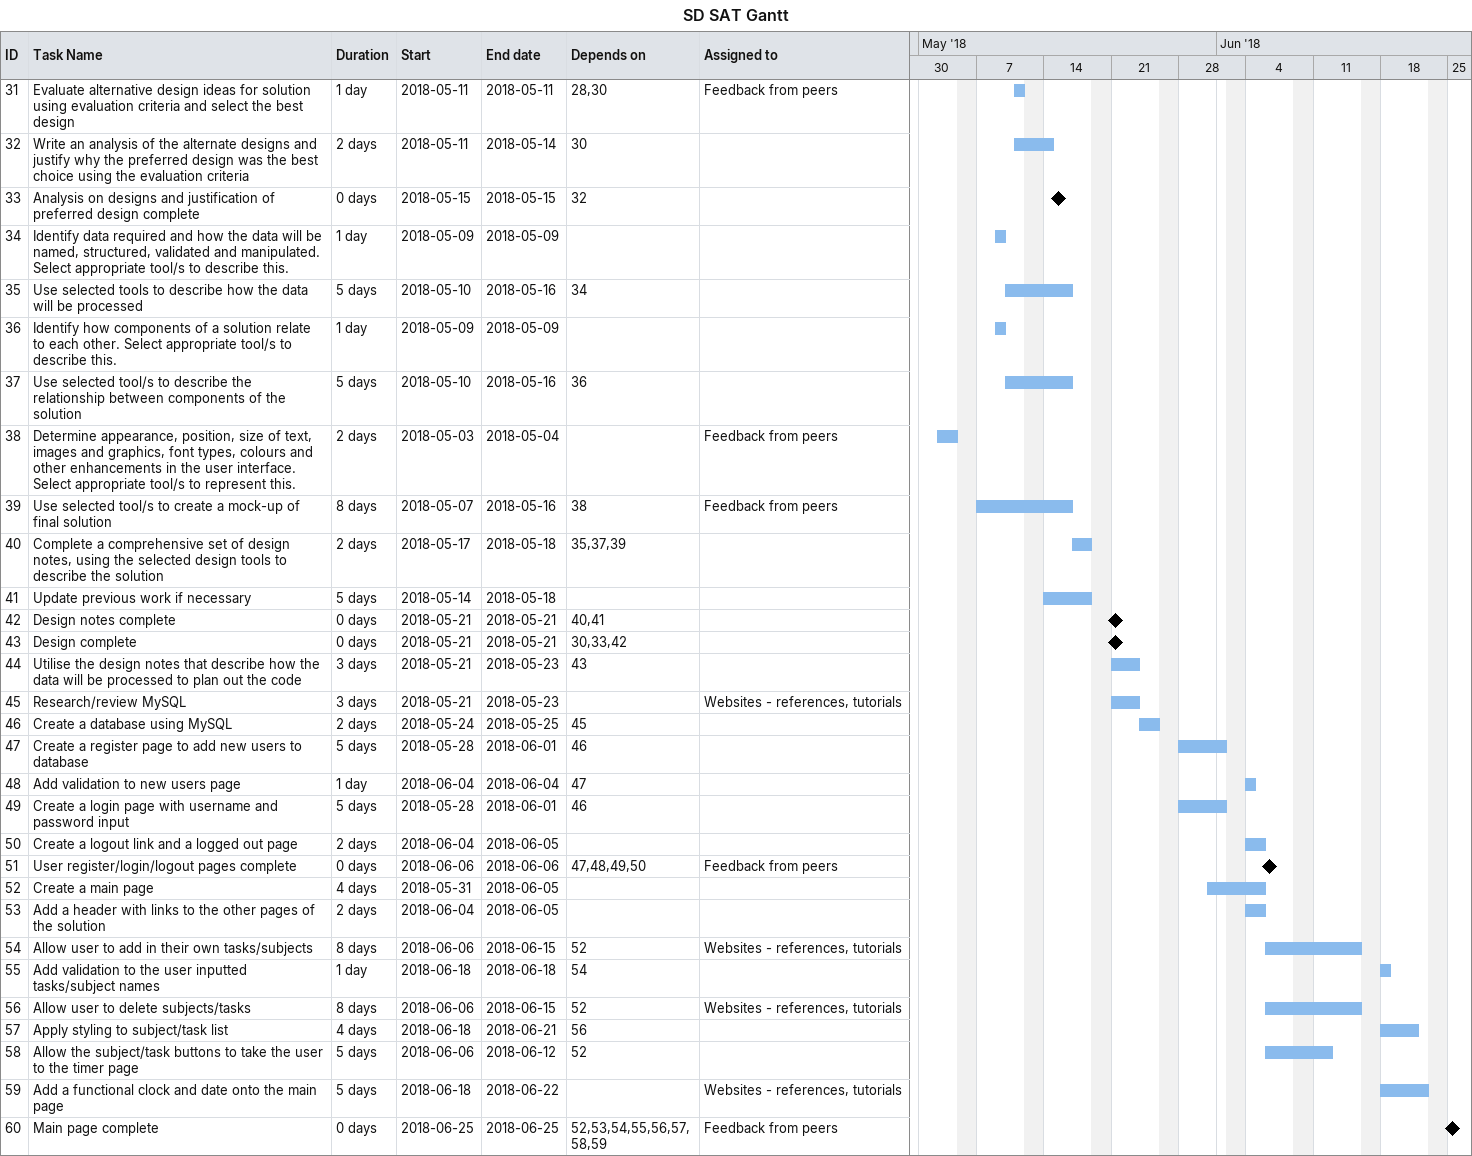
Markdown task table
SD SAT Gantt

| ID | Task | Duration | Start | Finish | Predecessors | Resources |
|---|---|---|---|---|---|---|
| 31 | Evaluate alternative design ideas for solution using evaluation criteria and select the best design | 1d | 2018-05-11 | 2018-05-11 | 28, 30 | Feedback from peers |
| 32 | Write an analysis of the alternate designs and justify why the preferred design was the best choice using the evaluation criteria | 2d | 2018-05-11 | 2018-05-14 | 30 |  |
| 33 | Analysis on designs and justification of preferred design complete | 0d | 2018-05-15 | 2018-05-15 | 32 |  |
| 34 | Identify data required and how the data will be named, structured, validated and manipulated. Select appropriate tool/s to describe this. | 1d | 2018-05-09 | 2018-05-09 |  |  |
| 35 | Use selected tools to describe how the data will be processed | 5d | 2018-05-10 | 2018-05-16 | 34 |  |
| 36 | Identify how components of a solution relate to each other. Select appropriate tool/s to describe this. | 1d | 2018-05-09 | 2018-05-09 |  |  |
| 37 | Use selected tool/s to describe the relationship between components of the solution | 5d | 2018-05-10 | 2018-05-16 | 36 |  |
| 38 | Determine appearance, position, size of text, images and graphics, font types, colours and other enhancements in the user interface. Select appropriate tool/s to represent this. | 2d | 2018-05-03 | 2018-05-04 |  | Feedback from peers |
| 39 | Use selected tool/s to create a mock-up of final solution | 8d | 2018-05-07 | 2018-05-16 | 38 | Feedback from peers |
| 40 | Complete a comprehensive set of design notes, using the selected design tools to describe the solution | 2d | 2018-05-17 | 2018-05-18 | 35, 37, 39 |  |
| 41 | Update previous work if necessary | 5d | 2018-05-14 | 2018-05-18 |  |  |
| 42 | Design notes complete | 0d | 2018-05-21 | 2018-05-21 | 40, 41 |  |
| 43 | Design complete | 0d | 2018-05-21 | 2018-05-21 | 30, 33, 42 |  |
| 44 | Utilise the design notes that describe how the data will be processed to plan out the code | 3d | 2018-05-21 | 2018-05-23 | 43 |  |
| 45 | Research/review MySQL | 3d | 2018-05-21 | 2018-05-23 |  | Websites - references, tutorials |
| 46 | Create a database using MySQL | 2d | 2018-05-24 | 2018-05-25 | 45 |  |
| 47 | Create a register page to add new users to database | 5d | 2018-05-28 | 2018-06-01 | 46 |  |
| 48 | Add validation to new users page | 1d | 2018-06-04 | 2018-06-04 | 47 |  |
| 49 | Create a login page with username and password input | 5d | 2018-05-28 | 2018-06-01 | 46 |  |
| 50 | Create a logout link and a logged out page | 2d | 2018-06-04 | 2018-06-05 |  |  |
| 51 | User register/login/logout pages complete | 0d | 2018-06-06 | 2018-06-06 | 47, 48, 49, 50 | Feedback from peers |
| 52 | Create a main page | 4d | 2018-05-31 | 2018-06-05 |  |  |
| 53 | Add a header with links to the other pages of the solution | 2d | 2018-06-04 | 2018-06-05 |  |  |
| 54 | Allow user to add in their own tasks/subjects | 8d | 2018-06-06 | 2018-06-15 | 52 | Websites - references, tutorials |
| 55 | Add validation to the user inputted tasks/subject names | 1d | 2018-06-18 | 2018-06-18 | 54 |  |
| 56 | Allow user to delete subjects/tasks | 8d | 2018-06-06 | 2018-06-15 | 52 | Websites - references, tutorials |
| 57 | Apply styling to subject/task list | 4d | 2018-06-18 | 2018-06-21 | 56 |  |
| 58 | Allow the subject/task buttons to take the user to the timer page | 5d | 2018-06-06 | 2018-06-12 | 52 |  |
| 59 | Add a functional clock and date onto the main page | 5d | 2018-06-18 | 2018-06-22 |  | Websites - references, tutorials |
| 60 | Main page complete | 0d | 2018-06-25 | 2018-06-25 | 52, 53, 54, 55, 56, 57, 58, 59 | Feedback from peers |
